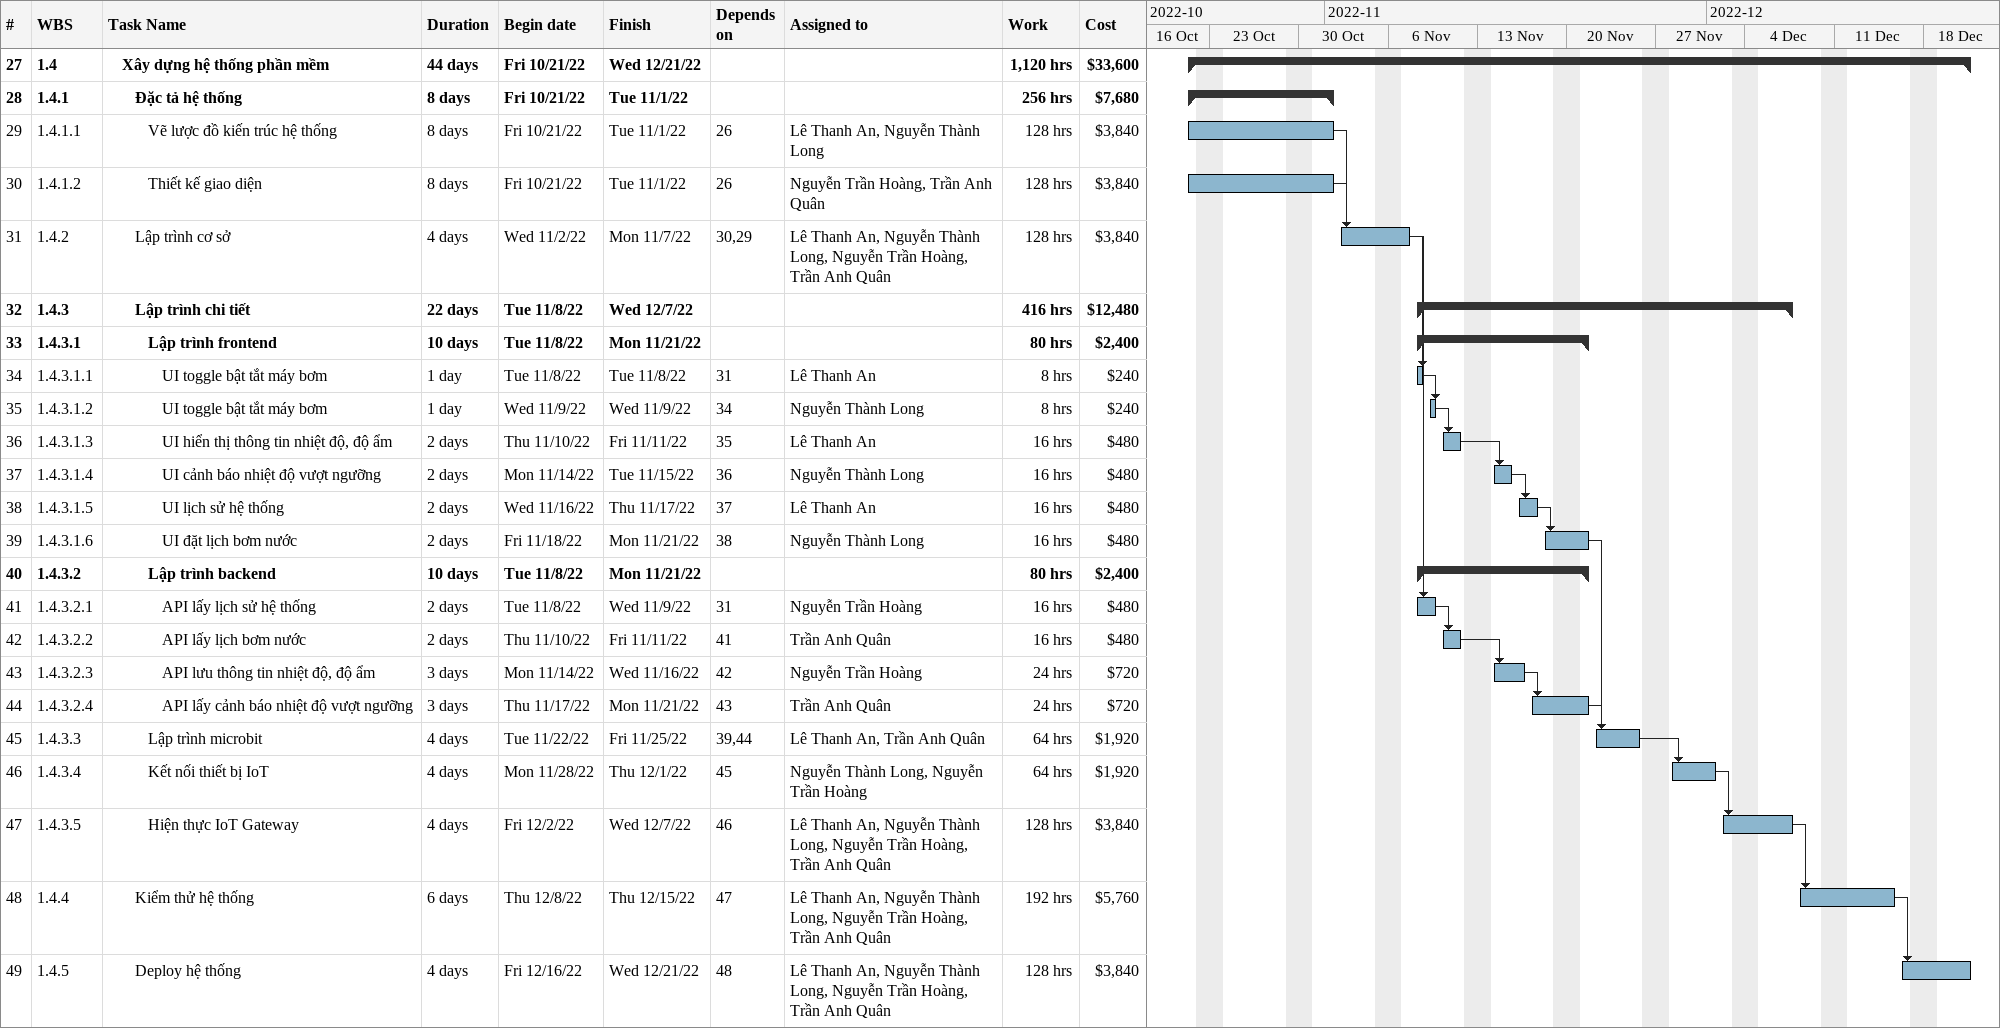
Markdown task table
| ID | WBS | Task | Duration | Start | Finish | Predecessors | Resources | Work (h) | Cost ($) |
|---|---|---|---|---|---|---|---|---|---|
| 27 | 1.4 | **Xây dựng hệ thống phần mềm** | 44d | 2022-10-21 | 2022-12-21 |  |  | 1120 | 33600 |
| 28 | 1.4.1 | **Đặc tả hệ thống** | 8d | 2022-10-21 | 2022-11-01 |  |  | 256 | 7680 |
| 29 | 1.4.1.1 | Vẽ lược đồ kiến trúc hệ thống | 8d | 2022-10-21 | 2022-11-01 | 26 | Lê Thanh An, Nguyễn Thành Long | 128 | 3840 |
| 30 | 1.4.1.2 | Thiết kế giao diện | 8d | 2022-10-21 | 2022-11-01 | 26 | Nguyễn Trần Hoàng, Trần Anh Quân | 128 | 3840 |
| 31 | 1.4.2 | Lập trình cơ sở | 4d | 2022-11-02 | 2022-11-07 | 30, 29 | Lê Thanh An, Nguyễn Thành Long, Nguyễn Trần Hoàng, Trần Anh Quân | 128 | 3840 |
| 32 | 1.4.3 | **Lập trình chi tiết** | 22d | 2022-11-08 | 2022-12-07 |  |  | 416 | 12480 |
| 33 | 1.4.3.1 | **Lập trình frontend** | 10d | 2022-11-08 | 2022-11-21 |  |  | 80 | 2400 |
| 34 | 1.4.3.1.1 | UI toggle bật tắt máy bơm | 1d | 2022-11-08 | 2022-11-08 | 31 | Lê Thanh An | 8 | 240 |
| 35 | 1.4.3.1.2 | UI toggle bật tắt máy bơm | 1d | 2022-11-09 | 2022-11-09 | 34 | Nguyễn Thành Long | 8 | 240 |
| 36 | 1.4.3.1.3 | UI hiển thị thông tin nhiệt độ, độ ẩm | 2d | 2022-11-10 | 2022-11-11 | 35 | Lê Thanh An | 16 | 480 |
| 37 | 1.4.3.1.4 | UI cảnh báo nhiệt độ vượt ngưỡng | 2d | 2022-11-14 | 2022-11-15 | 36 | Nguyễn Thành Long | 16 | 480 |
| 38 | 1.4.3.1.5 | UI lịch sử hệ thống | 2d | 2022-11-16 | 2022-11-17 | 37 | Lê Thanh An | 16 | 480 |
| 39 | 1.4.3.1.6 | UI đặt lịch bơm nước | 2d | 2022-11-18 | 2022-11-21 | 38 | Nguyễn Thành Long | 16 | 480 |
| 40 | 1.4.3.2 | **Lập trình backend** | 10d | 2022-11-08 | 2022-11-21 |  |  | 80 | 2400 |
| 41 | 1.4.3.2.1 | API lấy lịch sử hệ thống | 2d | 2022-11-08 | 2022-11-09 | 31 | Nguyễn Trần Hoàng | 16 | 480 |
| 42 | 1.4.3.2.2 | API lấy lịch bơm nước | 2d | 2022-11-10 | 2022-11-11 | 41 | Trần Anh Quân | 16 | 480 |
| 43 | 1.4.3.2.3 | API lưu thông tin nhiệt độ, độ ẩm | 3d | 2022-11-14 | 2022-11-16 | 42 | Nguyễn Trần Hoàng | 24 | 720 |
| 44 | 1.4.3.2.4 | API lấy cảnh báo nhiệt độ vượt ngưỡng | 3d | 2022-11-17 | 2022-11-21 | 43 | Trần Anh Quân | 24 | 720 |
| 45 | 1.4.3.3 | Lập trình microbit | 4d | 2022-11-22 | 2022-11-25 | 39, 44 | Lê Thanh An, Trần Anh Quân | 64 | 1920 |
| 46 | 1.4.3.4 | Kết nối thiết bị IoT | 4d | 2022-11-28 | 2022-12-01 | 45 | Nguyễn Thành Long, Nguyễn Trần Hoàng | 64 | 1920 |
| 47 | 1.4.3.5 | Hiện thực IoT Gateway | 4d | 2022-12-02 | 2022-12-07 | 46 | Lê Thanh An, Nguyễn Thành Long, Nguyễn Trần Hoàng, Trần Anh Quân | 128 | 3840 |
| 48 | 1.4.4 | Kiểm thử hệ thống | 6d | 2022-12-08 | 2022-12-15 | 47 | Lê Thanh An, Nguyễn Thành Long, Nguyễn Trần Hoàng, Trần Anh Quân | 192 | 5760 |
| 49 | 1.4.5 | Deploy hệ thống | 4d | 2022-12-16 | 2022-12-21 | 48 | Lê Thanh An, Nguyễn Thành Long, Nguyễn Trần Hoàng, Trần Anh Quân | 128 | 3840 |
